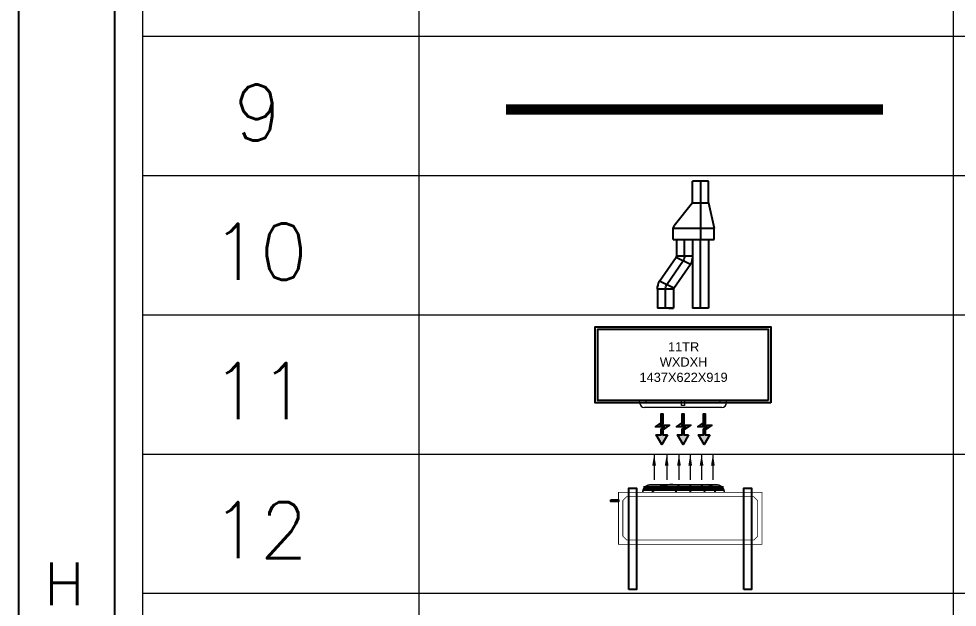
# Model space of a CAD drawing. Extents: x 2982526 to 3135339, y -1389320 to -1338265.
# Drawn here: x 2982552 to 2986128, y -1386741 to -1384499 of the extents above; entities that cross this region are included whole.
import ezdxf
from ezdxf.enums import TextEntityAlignment as Align

# ---------------------------------------------------------------- set-up
doc = ezdxf.new("R2010")
doc.units = 0
doc.header["$MEASUREMENT"] = 0
doc.linetypes.add('1', pattern=[0, 0, 0])
doc.linetypes.add('CONTINU', pattern=[0])
doc.layers.get('0').update_dxf_attribs({"color": 6, "linetype": '1'})
for name, color, linetype, lineweight in [('1Y-JOINT', 1, 'Continuous', 25), ('HTL-AC UNIT', 5, 'Continuous', 25), ('M-VRF- CKT', 5, 'Continuous', 30), ('vrf', 6, 'Continuous', 30)]:
    doc.layers.add(name, color=color, linetype=linetype, lineweight=lineweight)
for name, color, linetype in [('AC CKT-8', 110, 'Continuous'), ('HTL-COPPER PIPE', 6, 'Continuous'), ('MEP_HVAC_DRAIN_PIPE', 7, 'Continuous'), ('MEP_HVAC_TEXT', 7, 'Continuous'), ('TITLE', 7, 'Continuous')]:
    doc.layers.add(name, color=color, linetype=linetype)
doc.styles.add('ROMANS', font='romans.shx')
doc.dimstyles.new('AC DIM', dxfattribs={"dimtxt": 200, "dimasz": 200, "dimexe": 0.18, "dimexo": 50, "dimgap": 50, "dimtad": 1, "dimdec": 0, "dimzin": 12, "dimdsep": 46, "dimtxsty": 'ROMANS', "dimcen": 0, "dimclrt": 7, "dimadec": 0, "dimazin": 0, "dimtfac": 1, "dimtdec": 0, "dimtix": 1, "dimtofl": 0, "dimtmove": 0, "dimatfit": 3, "dimfxl": 1, "dimtolj": 1, "dimtzin": 12, "dimarcsym": 0})

# ---------------------------------------------------------------- blocks, each defined once
blk = doc.blocks.new('A$C1BA14061')
at = {"layer": 'TITLE', "color": 7}
blk.add_line((0, -140464), (0, 0), dxfattribs=at)
at = {"layer": 'TITLE'}
blk.add_line((1204, -139174), (1204, -1290), dxfattribs=at)
at = {"layer": 'TITLE', "color": 0, "style": 'ROMANS', "width": 1}
blk.add_text('H', height=535, dxfattribs=at).set_placement((573, -131671), align=Align.MIDDLE)
blk = doc.blocks.new('Y-JOINT')
at = {"layer": '1Y-JOINT', "extrusion": (7.0061e-12, -6.61628e-05, 1)}
for p, q in [((416463.1, -2757.4, 0), (416463.1, -2628.5, 0)), ((416463.1, -2628.5, 0), (416499.1, -2628.5, 0)), ((416499.1, -2757.4, 0), (416499.1, -2628.5, 0)), ((416579.1, -2646.1, 0), (416499.1, -2628.5, 0)), ((416463.1, -2646.1, 0), (416247.1, -2646.1, 0)), ((416247.1, -2646.1, 0), (416247.1, -2696.7, 0)), ((416247.1, -2671.4, 0), (416463.1, -2671.4, 0)), ((416463.1, -2696.7, 0), (416247.1, -2696.7, 0)), ((416310.3, -2755.2, 0), (416385.8, -2702.8, 0)), ((416408, -2748.2, 0), (416385.8, -2702.8, 0)), ((416411.9, -2747.3, 0), (416411.9, -2696.7, 0)), ((416463.1, -2696.7, 0), (416411.9, -2696.7, 0)), ((416579.1, -2696.7, 0), (416506, -2754.1, 0)), ((416321.4, -2777.9, 0), (416398.7, -2724.6, 0)), ((416332.5, -2800.7, 0), (416408, -2748.2, 0)), ((416411.9, -2722, 0), (416463.1, -2722, 0)), ((416463.1, -2747.3, 0), (416411.9, -2747.3, 0)), ((416306.4, -2756.1, 0), (416247.1, -2756.1, 0)), ((416247.1, -2771.6, 0), (416247.1, -2756.1, 0)), ((416247.1, -2756.1, 0), (416247.1, -2806.7, 0)), ((416306.4, -2756.1, 0), (416306.4, -2806.7, 0)), ((416310.3, -2755.2, 0), (416332.5, -2800.7, 0)), ((416463.1, -2757.4, 0), (416499.1, -2757.4, 0)), ((416247.1, -2781.4, 0), (416306.4, -2781.4, 0)), ((416306.4, -2806.7, 0), (416247.1, -2806.7, 0))]:
    blk.add_line(p, q, dxfattribs=at)
at = {"layer": '1Y-JOINT', "extrusion": (6.9964e-12, -6.61628e-05, 1)}
for p, q in [((416579.1, -2646.1, 0), (416647.1, -2646.1, 0)), ((416647.1, -2646.1, 0), (416647.1, -2696.7, 0)), ((416647.1, -2671.4, 0), (416463.1, -2671.4, 0)), ((416579.1, -2696.7, 0), (416647.1, -2696.7, 0))]:
    blk.add_line(p, q, dxfattribs=at)
at = {"layer": '1Y-JOINT'}
blk.add_line((416579.1, -2696.7, 0), (416579.1, -2646.1, 0), dxfattribs=at)
at = {"layer": '1Y-JOINT', "extrusion": (7.0061e-12, -6.61628e-05, 1)}
for centre, radius, start, end in [((416411.9, -2756.2, 0.2), 59.5, 90, 116.0671), ((416411.9, -2756.2, 0.2), 34.2, 90, 116.0671), ((416411.9, -2756.2, 0.2), 8.85, 90, 116.0671), ((416306.4, -2747.3, 0.2), 8.85, 270, 296.0671), ((416306.4, -2747.3, 0.2), 34.2, 270, 296.0671), ((416499.1, -2748.6, 0.2), 8.85, 270, 321.3789), ((416306.4, -2747.3, 0.2), 59.5, 270, 296.0671)]:
    blk.add_arc(centre, radius, start, end, dxfattribs=at)
blk = doc.blocks.new('A$C4D743431')
at = {"layer": 'AC CKT-8', "xscale": 0.933787291884793, "yscale": 0.933787291884793, "zscale": 0.933787291884793, "rotation": 359.9999939263457}
blk.add_blockref('Y-JOINT', (-389059.7, 2494.6, 0), dxfattribs=at)
blk = doc.blocks.new('G$C4406566D')
at = {"layer": 'M-VRF- CKT', "xscale": 0.8031807735897878, "yscale": 0.8031807735897878, "zscale": 0.8031807735897878, "rotation": 180}
blk.add_blockref('A$C4D743431', (-224.2, -88.8, 0), dxfattribs=at)
blk.add_blockref('A$C4D743431', (-224.2, -88.8, 0), dxfattribs=at)
blk = doc.blocks.new('G$C186CAD5F')
at = {"layer": 'vrf', "color": 3, "xscale": 8.96419313933734, "yscale": 8.96419313933734, "zscale": 8.96419313933734, "rotation": 270.0000005682937}
blk.add_blockref('G$C4406566D', (796, -2010, 0), dxfattribs=at)
blk = doc.blocks.new('R.A.')
at = {"layer": 'HTL-AC UNIT'}
h = blk.add_hatch(color=95, dxfattribs=at)
h.set_gradient(color1=(76, 153, 76), color2=(69, 140, 69), one_color=1, tint=0.41, name='INVCURVED')
h.paths.add_polyline_path([(-529484, 102363), (-529398, 102363), (-529398, 102274), (-529522, 102189), (-529360, 102189), (-529398, 102163), (-529398, 101986), (-529368, 101986), (-529368, 102148), (-529265, 102218), (-529427, 102218), (-529368, 102259), (-529368, 102363), (-529282, 102363), (-529383, 102539)])
at = {"layer": 'HTL-AC UNIT', "color": 244}
blk.add_lwpolyline([(-529484, 102363), (-529383, 102539), (-529282, 102363), (-529368, 102363), (-529368, 102259), (-529427, 102218), (-529265, 102218), (-529368, 102148), (-529368, 101986), (-529398, 101986), (-529398, 102163), (-529360, 102189), (-529522, 102189), (-529398, 102274), (-529398, 102363)], close=True, dxfattribs=at)
blk = doc.blocks.new('outdoor unit')
at = {"layer": 'HTL-AC UNIT', "color": 232, "lineweight": -2, "ltscale": 0.5}
for p, q in [((2101630.2, -276403.9), (2102263.5, -276403.9)), ((2101591.2, -276443), (2101591.2, -276462.5)), ((2102302.6, -276443), (2102302.6, -276462.5))]:
    blk.add_line(p, q, dxfattribs=at)
at = {"layer": 'HTL-AC UNIT', "color": 232, "ltscale": 0.05}
for points in [[(2101228.7, -276443), (2102665.7, -276443), (2102665.7, -277065), (2101228.7, -277065)], [(2101248.3, -276462.5), (2102646.2, -276462.5), (2102646.2, -277045.5), (2101248.3, -277045.5)]]:
    blk.add_lwpolyline(points, close=True, dxfattribs=at)
at = {"layer": 'HTL-AC UNIT', "color": 232, "lineweight": -2, "ltscale": 0.5}
for points in [[(2101933.9, -276461), (2101646.1, -276461), (2101646.1, -276444.6), (2101933.9, -276444.6)], [(2101933.9, -276462.5), (2101933.9, -276420.6), (2101960.6, -276420.6), (2101960.6, -276462.5)], [(2101960.6, -276444.6), (2102248.4, -276444.6), (2102248.4, -276461), (2101960.6, -276461)]]:
    blk.add_lwpolyline(points, dxfattribs=at)
for centre, start, end in [((2101630.2, -276443), 90, 180), ((2102263.5, -276443), 0, 90)]:
    blk.add_arc(centre, 39, start, end, dxfattribs=at)
at = {"layer": 'HTL-AC UNIT', "xscale": 0.4530721687985017, "yscale": 0.4530721687985017, "zscale": 0.4530721687985017}
for p in [(2341622.1, -322558.7), (2341795.6, -322558.7), (2341969, -322558.7)]:
    blk.add_blockref('R.A.', p, dxfattribs=at)
at = {"color": 7, "insert": (2102313.2, -276939.2), "char_height": 75, "width": 741.326, "attachment_point": 1, "rotation": 180}
blk.add_mtext('\\pxqc;{\\fArial|b0|i0|c0|p34;11TR\\PWXDXH\\P1437X622X919}', dxfattribs=at)
blk = doc.blocks.new('ODU')
at = {"layer": 'HTL-AC UNIT'}
for p, q in [((3484013.2, -610684.5, 0), (3483479.8, -610684.5, 0)), ((3483791.5, -610668.6, 0), (3483791.5, -610718.6, 0)), ((3484013.2, -610694.2, 0), (3483479.8, -610694.2, 0)), ((3484013.2, -610703.9, 0), (3483479.8, -610703.9, 0))]:
    blk.add_line(p, q, dxfattribs=at)
at = {"layer": 'HTL-AC UNIT', "const_width": 10, "elevation": 0}
blk.add_lwpolyline([(3483475.1, -610718.6), (3483475.1, -610718.6, -0.414214), (3483525.1, -610668.6), (3483967.9, -610668.6, -0.414214), (3484017.9, -610718.6), (3484017.9, -610718.6)], format="xyb", dxfattribs=at)
at = {"layer": 'HTL-AC UNIT', "const_width": 5, "elevation": 0}
for points in [[(3483313.8, -610718.6), (3484268.8, -610718.6), (3484268.8, -611064.6), (3483313.8, -611064.6)], [(3483367.8, -610747.7), (3484214.8, -610747.7), (3484239.8, -610772.7), (3484239.8, -611010.6), (3484214.8, -611035.6), (3483367.8, -611035.6), (3483342.8, -611010.6), (3483342.8, -610772.7)]]:
    blk.add_lwpolyline(points, close=True, dxfattribs=at)
at = {"layer": 'HTL-AC UNIT', "elevation": 0}
for points in [[(3483383, -611364.6), (3483383, -610691.3), (3483433, -610691.3), (3483433, -611364.6), (3483383, -611364.6)], [(3484148.8, -611364.6), (3484148.8, -610691.3), (3484198.8, -610691.3), (3484198.8, -611364.6), (3484148.8, -611364.6)]]:
    blk.add_lwpolyline(points, dxfattribs=at)
blk.add_lwpolyline([(3483263.8, -610769.2), (3483313.8, -610769.2), (3483313.8, -610779.2), (3483263.8, -610779.2)], close=True, dxfattribs=at)
at = {"layer": 'HTL-AC UNIT'}
for centre, radius, start, end in [((3483666.2, -610864.4, 0), 196, 87.36235, 131.9453), ((3483789.1, -610736.6, 0), 96.6, 135.2739, 169.28014), ((3483793.9, -610736.6, 0), 96.6, 10.71986, 44.7261), ((3483907.8, -610718.6, 0), 50, 0, 90)]:
    blk.add_arc(centre, radius, start, end, dxfattribs=at)
for points in [[(3483551, -610465.7, 0), (3483551, -610635.2, 0)], [(3483634.7, -610465.7, 0), (3483634.7, -610635.2, 0)], [(3483716.2, -610465.7, 0), (3483716.2, -610635.2, 0)], [(3483791.5, -610465.7, 0), (3483791.5, -610635.2, 0)], [(3483866.7, -610465.7, 0), (3483866.7, -610635.2, 0)], [(3483942, -610465.7, 0), (3483942, -610635.2, 0)]]:
    blk.add_leader(points, dimstyle='AC DIM', override={"dimasz": 75, "dimtad": 0}, dxfattribs=at)

msp = doc.modelspace()

# ---------------------------------------------------------------- linework, layer by layer
at = {"layer": 'MEP_HVAC_DRAIN_PIPE', "linetype": 'ByBlock', "lineweight": 0, "const_width": 39.1}
msp.add_lwpolyline([(2984408.3, -1384845.2), (2985844.9, -1384845.2)], dxfattribs=at)
at = {"layer": 'MEP_HVAC_TEXT', "linetype": 'CONTINU', "lineweight": 0}
for p, q in [((2984076.7, -1379467.1), (2984076.7, -1388809.1)), ((2986112.4, -1379467.1), (2986112.4, -1388809.1)), ((2983023.9, -1384565.8), (2989998.9, -1384565.8)), ((2983023.9, -1385096.2), (2989998.9, -1385096.2)), ((2983023.9, -1385626.6), (2989998.9, -1385626.6)), ((2983023.9, -1386157.1), (2989998.9, -1386157.1)), ((2983023.9, -1386687.5), (2989998.9, -1386687.5))]:
    msp.add_line(p, q, dxfattribs=at)
msp.add_lwpolyline([(2983023.9, -1388809.1), (2983023.9, -1379467.1), (2989998.9, -1379467.1), (2989998.9, -1388809.1)], dxfattribs=at)

# ---------------------------------------------------------------- block references
at = {"layer": 'HTL-AC UNIT', "lineweight": 0, "xscale": 0.4651339364315005, "yscale": 0.4651339364315005, "zscale": 0.4651339364315005, "rotation": 180}
msp.add_blockref('outdoor unit', (3962770, -1514545), dxfattribs=at)
at = {"layer": 'HTL-AC UNIT', "linetype": 'ByBlock', "lineweight": 0, "xscale": 0.5726775117576424, "yscale": 0.5726775117576424, "zscale": 0.5726775117576424}
msp.add_blockref('ODU', (990021.6, -1036558.5, 0), dxfattribs=at)
at = {"layer": 'HTL-COPPER PIPE', "lineweight": 0, "xscale": -0.1799143064588596, "yscale": 0.1799143064588595, "zscale": 0.1799143064588595, "rotation": 1.115219196989869e-06}
msp.add_blockref('G$C186CAD5F', (2985149.6, -1385117.7, 0), dxfattribs=at)
at = {"layer": 'TITLE', "lineweight": 0, "xscale": 0.3035552556082519, "yscale": 0.3035553943041123, "zscale": 0.3035553665695551}
msp.add_blockref('A$C1BA14061', (2982551.7, -1346682), dxfattribs=at)

# ---------------------------------------------------------------- texts
at = {"layer": 'MEP_HVAC_TEXT', "linetype": 'CONTINU', "lineweight": 0, "char_height": 214.02, "width": 657.408, "attachment_point": 1, "style": 'ROMANS'}
for s, insert in [('{\\C256;9}', (2983370.8, -1384749)), ('{\\C256;10}', (2983286.5, -1385279.4)), ('{\\C256;11}', (2983286.5, -1385809.8)), ('{\\C256;12}', (2983286.5, -1386340.2))]:
    msp.add_mtext(s, dxfattribs=dict(at, insert=insert))

doc.saveas('drawing.dxf')
